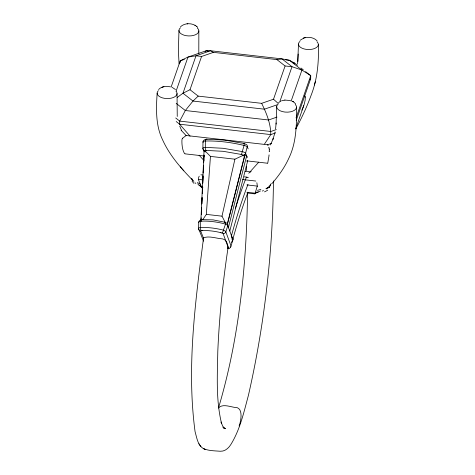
<?xml version="1.0" encoding="UTF-8"?>
<svg xmlns="http://www.w3.org/2000/svg" width="475" height="475" viewBox="0 0 475 475"><rect width="100%" height="100%" fill="white"/><g stroke="black" fill="none" stroke-linecap="round" stroke-linejoin="round"><path stroke-width="0.71" d="M204.523 151.84L202.896 148.479A4.958 1.324 4.8 0 1 205.325 147.363L205.348 140.974A2.464 1.342 89.6 0 1 206.993 139.234L224.758 140.119L243.663 143.42A2.417 0.552 8.4 0 1 245.332 144.127A2.482 2.399 -24.6 0 1 247.374 147.09L248.158 148.877M177.044 93.545L177.24 116.47M296.572 107.148C296.596 124.278 296.578 142.209 288.942 157.979C284.697 167.455 278.587 175.97 271.771 183.754M318.375 44.519C318.915 61.72 317.466 79.2 311.101 95.327C306.897 106.94 301.577 118.121 295.783 129.016M198.847 30.917L198.799 53.681M202.374 219.652A2.268 0.588 8.7 0 0 201.602 220.067A2.488 2.399 -3.5 0 0 198.728 222.431L198.598 228.701L203.585 241.211M180.215 62.552L180.257 60.806L187.963 57.089L206.114 50.789L210.502 50.754L281.984 58.888L289.388 60.266L294.66 63.104L297.534 65.342M294.642 63.882L294.66 63.104L293.194 62.938M296.222 120.294L310.674 78.767L310.751 75.656L305.579 71.618M157.154 93.1C156.127 108.787 155.491 125.364 162.616 139.87C169.807 155.871 181.741 169.082 193.895 181.486M178.956 30.477L178.398 51.08L179.069 63.887M276.676 106.703L276.07 124.129M298.163 54.037L297.783 61.305L298.478 44.08M269.266 151.192L269.289 149.803M269.266 151.24L269.248 151.667M201.394 214.296L201.626 209.107M201.857 203.917L202.118 197.992M202.314 193.545L202.576 187.613M202.772 183.166L203.062 176.498M203.229 172.787L203.526 166.119M203.686 162.414L204.013 154.998M200.889 220.406L204.054 150.646M201.067 220.002L201.168 217.799M201.335 214.124L201.638 207.516M201.804 203.846L202.101 197.238M202.267 193.562L202.605 186.224M202.736 183.285L203.068 175.94M203.205 173.001L203.537 165.662M203.704 161.987L204.007 155.378M204.173 151.709L204.238 150.243L205.616 151.958M276.123 122.972L275.583 128.968M202.772 219.676L206.334 214.391L210.449 156.4L204.577 150.415M297.819 60.735L297.564 63.923M269.052 154.856L268.987 155.634M268.951 156.02L267.799 162.877A6.454 1.223 84.5 0 1 267.657 163.109A7.155 1.36 84.5 0 1 267.579 163.186M222.822 427.12L224.253 428.254L222.567 425.808L221.077 422.026L221.611 423.682C215.828 400.116 217.36 375.511 217.793 351.47C219.302 316.54 222.87 281.711 228.137 247.154C227.537 243.883 226.391 239.335 222.419 238.866C216.368 238.503 209.036 235.553 203.549 237.862C195.344 301.892 186.467 367.264 195.077 431.692C196.781 437.558 197.653 445.194 203.395 448.632C208.709 450.864 214.652 450.805 220.311 451.25C224.883 451.541 228.635 448.174 230.856 444.493C240.083 429.572 243.895 412.11 248.413 395.372C264.421 325.108 272.692 253.003 273.457 180.951M203.549 237.862L203.597 238.658M225.583 223.072L221.997 216.172L234.911 159.184L243.544 155.171M274.817 133.042L275.067 131.931M230.945 246.27L230.535 247.279M227.252 224.147L244.868 154.553M227.394 224.473L245.017 154.88M228.344 227.798L246.59 156.121L247.172 157.415M200.729 231.076A2.488 2.399 -4 0 1 198.598 228.701A4.412 1.389 4.8 0 1 200.313 227.543L201.495 227.495A22.39 5.819 8.7 0 1 222.027 229.799L223.393 230.173A4.412 1.294 13.4 0 1 225.821 231.8L231.01 245.919L232.928 239.762L229.805 231.04L247.683 160.787M274.692 133.594L272.947 139.317L273.202 138.587L270.465 144.94M314.426 85.019L315.347 81.581M227.584 248.182L227.495 248.467A3.23 0.825 8.6 0 0 228.57 248.526L223.131 233.635A2.262 0.588 8.7 0 0 221.985 233.011L220.572 232.643M228.137 247.154L227.78 247.713M257.212 186.36L255.123 193.177L247.036 192.256M201.638 221.154A22.812 5.926 8.7 0 1 223.945 223.689L225.494 224.147A4.435 1.318 13.5 0 1 227.745 225.732L225.851 231.806A2.488 2.339 -34.1 0 1 223.131 233.629M171.101 87.103L180.257 60.806L184.365 59.381M176.148 91.022L187.963 57.089L196.015 55.777L210.502 50.754L213.435 52.363L276.883 59.583L281.984 58.888L292 66.702L301.94 70.062L310.751 75.656L296.056 117.871M177.234 97.446L182.976 93.231L190 89.722L201.572 56.472L213.435 52.363M190 89.722L198.2 96.116L261.648 103.336L273.511 99.222L285.083 65.978L276.883 59.583M279.686 102.077L292 66.702L285.083 65.978M291.092 101.228L301.94 70.062L289.388 60.266L285.707 59.85M295.765 128.636L304.202 104.31L305.146 100.201L305.318 97.025M303.757 105.676L302.213 109.416M270.97 183.831L269.497 186.996L265.905 188.551M226.83 140.351L227.086 140.499M302.153 109.541L301.839 110.176M264.563 143.919L270.78 134.591C270.803 123.589 266.433 113.08 261.648 103.336M309.92 79.836L310.674 78.767M258.738 162.183L250.842 170.953M248.698 173.197L250.58 171.79M182.632 138.249L185.885 135.672A4.15 1.876 -70.3 0 1 186.046 135.589M158.573 89.532L160.212 88.136L162.575 87.044L162.034 87.222M180.547 26.719C184.864 22.669 192.387 22.812 196.864 26.529L196.525 26.226L197.677 27.396M300.075 40.322L303.905 38.018L303.365 38.196M198.2 96.116L192.993 101.05L185.327 110.515L179.722 121.107L179.651 124.218L190.077 136.183M239.115 425.992C240.801 421.598 243.212 409.765 237.221 407.669C231.462 407.538 222.722 402.972 218.458 408.096C239.18 338.645 246.442 265.602 247.582 193.343M278.587 102.63L279.134 102.161M205.147 51.52L206.114 50.789L208.329 51.045M231.224 235.517L231.557 235.208L232.376 240.932A3.313 2.897 -8.6 0 1 231.295 242.434M266.416 188.908L268.221 187.625L269.076 186.372A3.242 2.719 30.3 0 0 269.165 186.028M280.856 101.133L280.375 101.365M250.687 171.736L251.02 171.576M255.081 193.42L260.496 190.95M250.937 171.546L250.289 171.843L245.159 171.255M162.23 87.157L163.905 86.688L163.323 86.812M303.561 38.131L305.229 37.662L304.647 37.792M281.562 100.825L284.952 100.053M276.895 104.874L264.474 109.185L192.993 101.05L182.976 93.231L196.015 55.777L201.572 56.472M276.978 117.082L268.595 119.991L185.327 110.515L176.195 103.39M276.331 129.58L270.857 131.48L179.722 121.107L175.703 117.966M275.571 132.929L270.78 134.591L179.651 124.218L176.201 121.529M267.591 144.768L271.67 143.355M304.831 37.751C309.088 36.789 314.248 37.513 317.205 40.998M163.501 86.771L166.66 86.379L170.424 86.806M258.317 192.025L255.366 192.345M187.085 23.839L187.839 23.774M284.804 100.065L290.552 100.569M203.627 238.533L200.729 231.088A2.256 0.588 8.7 0 1 201.59 230.666L202.724 230.612M201.715 221.196L200.313 221.285A4.435 1.413 4.8 0 0 198.764 222.431M205.325 147.363L223.274 148.301L242.262 151.584A4.958 1.217 12.2 0 1 245.593 153.312L247.172 157.005M242.856 155.147A2.488 2.399 -21.5 0 0 245.599 153.318L247.154 146.787A4.987 1.223 12.2 0 0 244.75 145.588C231.693 142.441 218.215 140.624 204.773 141.039A4.987 1.336 4.7 0 0 202.985 141.793L202.896 148.479A2.488 2.387 -28.4 0 0 205.01 150.824A2.5 0.57 8.4 0 1 206.227 150.433L223.185 151.305L241.152 154.422A2.494 0.57 8.4 0 1 242.856 155.147L243.23 155.99M267.615 144.768L186.325 135.518M210.449 156.4L234.911 159.184M185.143 153.858L204.286 156.02M244.227 176.825L246.394 177.074A3.384 2.054 12.8 0 1 247.511 177.317M200.866 174.794L203.062 175.043M242.594 179.544L255.77 181.04M198.396 179.396L202.807 179.894M246.947 184.917L257.248 186.093M202.902 187.233L201.43 187.067L198.467 179.675M246.994 192.975L254.933 193.883M206.334 214.391L221.997 216.172M246.923 160.871L267.467 163.228M201.519 186.212L198.983 185.274M227.78 225.738A2.488 2.333 -30.7 0 0 225.785 222.834A2.268 0.588 8.7 0 0 224.604 222.181L213.091 219.877L202.374 219.652A2.529 1.71 83.6 0 0 200.284 221.273L200.331 227.549A2.518 1.627 85.5 0 0 201.596 230.636M223.541 427.85L225.5 428.717L223.434 427.482M203.395 448.632L204.428 449.029M204.529 449.083L205.562 449.487M184.941 153.799L184.917 153.787A7.155 3.23 -70.3 0 1 184.704 153.668A6.454 2.915 -70.3 0 1 184.46 153.461C182.216 149.928 181.729 143.569 181.943 139.822A1.793 0.808 -70.3 0 1 182.62 138.16M172.176 87.364L175.489 89.561M292.244 101.205L294.191 102.404L295.676 104.025M300.984 68.032L303.282 69.825M197.624 183.795L201.519 187.322M273.511 99.222L278.285 103.538M181.112 130.245L186.331 135.773M204.03 160.568L199.055 155.171M180.31 166.802L183.831 170.816M193.01 180.553L191.876 178.772M198.882 443.733L200.877 446.631M203.181 142.482L202.991 142.072A2.482 2.393 -27.6 0 1 205.449 139.614M205.402 151.673L205.01 150.824M268.114 145.706L267.811 145.035A4.15 0.79 84.5 0 0 267.728 144.887M179.704 126.083L181.503 130.281M268.767 147.298L269.052 148.087M227.774 225.738L229.805 231.04M246.299 166.309L246.727 170.626M245.522 155.562A2.5 0.57 8.4 0 1 246.466 155.978M204.333 151.044A2.5 0.57 8.4 0 1 204.487 150.991M206.227 150.427A2.482 1.3 -89.9 0 1 205.325 147.363M243.663 143.414A2.464 0.713 -77.5 0 1 244.108 145.392L242.262 151.584A2.482 0.665 -77.8 0 1 241.146 154.422M247.249 160.734A3.533 2.998 56.8 0 1 246.911 161.239M205.871 139.436A2.422 0.552 8.4 0 1 206.999 139.246M232.382 240.938A144.727 27.271 -78.3 0 1 247.861 192.595M231.568 235.262A155.396 29.284 -78.3 0 1 247.974 184.401M235.452 208.21A158.116 29.646 -78.4 0 1 246.394 177.169M232.334 241.294A3.307 0.986 16.8 0 1 232.085 241.49M247.683 177.383A3.355 2.037 12.8 0 1 248.348 177.68M224.598 222.211A2.529 1.116 -73.7 0 1 225.488 224.152L223.393 230.173A2.518 1.051 -74.2 0 1 221.861 232.946M202.653 230.571A18.953 4.922 8.7 0 1 220.626 232.619M232.37 240.308A3.248 1.045 15.5 0 0 232.922 239.756A2.452 2.369 -26.4 0 0 232.055 237.167M230.339 247.166A3.557 3.034 63.5 0 1 228.718 248.793M230.951 245.908A4.851 3.942 27 0 1 230.903 246.258M295.319 104.536A9.951 5.243 1.4 0 1 292.867 111.12A9.951 5.243 1.4 0 1 280.06 110.752A9.951 5.243 1.4 0 1 278.136 104.043M267.716 190.137A26.172 20.378 9 0 1 264.486 191.87M263.518 190.564A38.807 23.697 -4.3 0 1 262.253 191.063M260.906 189.341A25.656 16.857 -2.1 0 1 257.468 190.338M317.003 41.794A9.951 5.243 1.4 0 1 314.794 48.438A9.951 5.243 1.4 0 1 301.922 48.153A9.951 5.243 1.4 0 1 299.939 41.414M197.351 28.078A9.951 5.243 1.4 0 1 195.332 34.812A9.951 5.243 1.4 0 1 182.341 34.521A9.951 5.243 1.4 0 1 180.542 27.704M254.814 193.711A3.503 0.386 81.3 0 1 254.748 193.557M255.087 193.456A3.503 0.386 81.3 0 1 255.069 193.669M269.485 187.18A3.539 2.096 46.8 0 1 267.639 187.732M270.275 184.864A135.583 5.278 -67.4 0 1 269.432 187.144M192.042 179.152A3.539 2.856 -28.7 0 1 191.294 178.386M202.588 187.69A3.503 1.312 -67.1 0 1 201.489 187.37M256.844 182.727A3.432 0.368 81.2 0 1 257.266 186.17M198.342 179.455A3.432 1.277 -67.2 0 1 199.215 176.172M203.609 160.271A156.322 35.744 88.1 0 1 203.882 159.232M176.023 91.164A9.951 5.243 1.4 0 1 166.891 98.562A9.951 5.243 1.4 0 1 158.365 90.654M193.966 183.368A26.172 19.362 -14.8 0 1 192.019 181.034M195.854 183.457A38.807 24.356 4.3 0 1 194.94 182.709M200.284 184.128A25.656 16.987 0.7 0 1 197.428 182.465M269.064 147.998A1.793 0.338 84.5 0 1 269.313 149.797M304.267 96.003A1.793 1.484 -22.1 0 1 305.437 96.989M195.528 25.519L195.071 25.258L195.528 25.519M293.247 101.751L292.79 101.49L293.247 101.751"/></g></svg>
